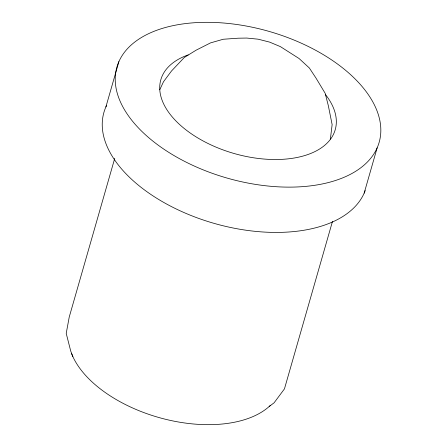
<?xml version="1.0" encoding="UTF-8"?>
<svg xmlns="http://www.w3.org/2000/svg" width="447" height="447" viewBox="0 0 447 447"><rect width="100%" height="100%" fill="white"/><g stroke="black" fill="none" stroke-linecap="round" stroke-linejoin="round"><path stroke-width="0.67" d="M330.372 139.073L332.138 124.635L328.31 105.593L325.181 93.328L315.995 78.08L309.352 67.994L299.065 58.523L280.398 46.622L269.608 42.107L258.115 39.185L246.705 38.056L238.195 38.202L223.265 39.252L210.559 42.878L196.054 50.209L184.287 57.501L171.503 71L163.496 81.756L159.791 89.691M105.905 106.906L118.896 61.608M114.756 158.294L69.24 317.018L66.217 333.389L70.732 351.091L72.85 356.594M332.467 221.444L284.454 388.879L274.1 402.797L269.172 406.507M364.165 193.138L377.156 147.84A136.413 76.281 16 0 0 210.33 22.35A136.413 76.281 16 0 0 156.595 143.984A136.413 76.281 16 0 0 377.156 147.84M270.251 405.507A109.739 61.368 16 0 1 162.596 418.532A109.739 61.368 16 0 1 71.459 353.275M325.634 94.77A90.713 50.729 16 0 1 296.395 157.612A90.713 50.729 16 0 1 178.353 123.355A90.713 50.729 16 0 1 188.226 54.892M365.193 190.59A136.413 76.281 16 0 1 205.212 220.645A136.413 76.281 16 0 1 106.464 105.699"/></g></svg>
